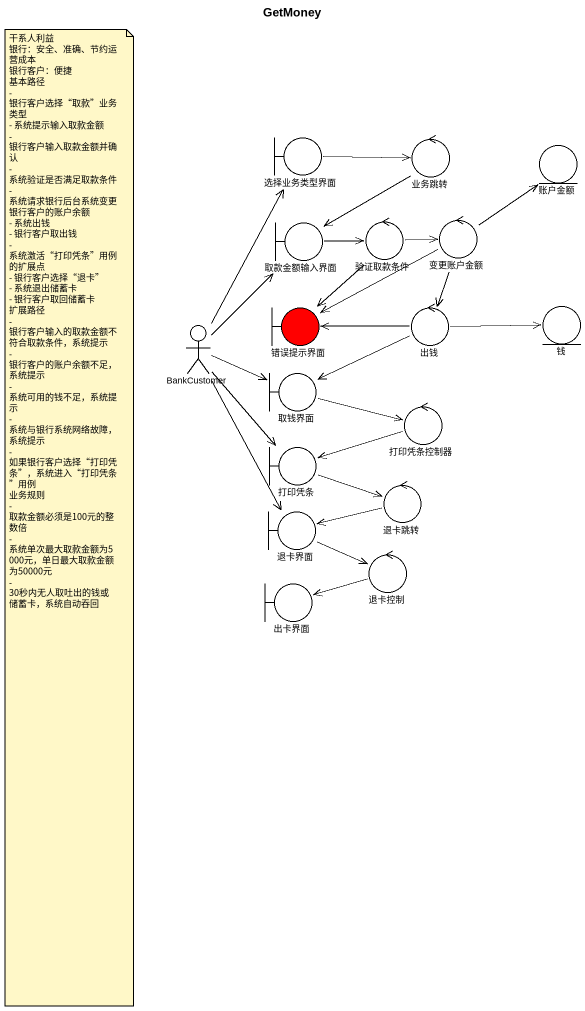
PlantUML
@startuml
title GetMoney
boundary 选择业务类型界面
control 业务跳转
entity 账户金额
boundary 取款金额输入界面
control 验证取款条件
control 变更账户金额
entity 钱
actor BankCustomer
boundary 错误提示界面 #FF0000
control 出钱
boundary 取钱界面
control 打印凭条控制器
boundary 打印凭条
control 退卡跳转
boundary 退卡界面
control 退卡控制
boundary 出卡界面
选择业务类型界面 -right-> 业务跳转
业务跳转 --> 取款金额输入界面
取款金额输入界面 -right-> 验证取款条件
验证取款条件 -right-> 变更账户金额
验证取款条件 --> 错误提示界面
变更账户金额 -up-> 账户金额
变更账户金额 -left-> 错误提示界面
变更账户金额 --> 出钱
BankCustomer -up-> 选择业务类型界面
BankCustomer -up-> 取款金额输入界面
BankCustomer -right-> 取钱界面
BankCustomer --> 打印凭条
BankCustomer --> 退卡界面
出钱 -right-> 钱
出钱 -left-> 错误提示界面
出钱 -left-> 取钱界面
取钱界面 -right-> 打印凭条控制器
打印凭条控制器 -left-> 打印凭条
打印凭条 -right-> 退卡跳转
退卡跳转 -left-> 退卡界面
退卡界面 -right-> 退卡控制
退卡控制 -left-> 出卡界面
note as N1
  干系人利益
  银行：安全、准确、节约运营成本
  银行客户：便捷
  基本路径
  - 银行客户选择“取款”业务类型
  - 系统提示输入取款金额
  - 银行客户输入取款金额并确认
  - 系统验证是否满足取款条件
  - 系统请求银行后台系统变更银行客户的账户余额
  - 系统出钱
  - 银行客户取出钱
  - 系统激活“打印凭条”用例的扩展点
  - 银行客户选择“退卡”
  - 系统退出储蓄卡
  - 银行客户取回储蓄卡
  扩展路径
  - 银行客户输入的取款金额不符合取款条件，系统提示
  - 银行客户的账户余额不足，系统提示
  - 系统可用的钱不足，系统提示
  - 系统与银行系统网络故障，系统提示
  - 如果银行客户选择“打印凭条”，系统进入“打印凭条”用例
  业务规则
  - 取款金额必须是100元的整数倍
  - 系统单次最大取款金额为5000元，单日最大取款金额为50000元
  - 30秒内无人取吐出的钱或储蓄卡，系统自动吞回
end note
@enduml
